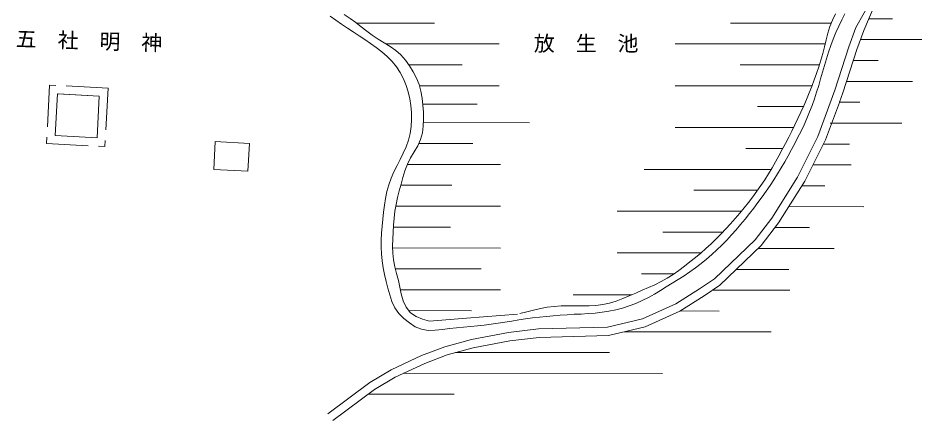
# Model space of a CAD drawing. Units: millimetres, scale not verified. Extents: x 11507 to 407039, y 22504 to 286236.
# Drawn here: x 197377 to 262213, y 148647 to 177066 of the extents above; entities that cross this region are included whole.
import ezdxf
from ezdxf.enums import TextEntityAlignment as Align

# ---------------------------------------------------------------- set-up
doc = ezdxf.new("R2010")
doc.units = ezdxf.units.MM
doc.header["$LTSCALE"] = 500
doc.linetypes.add('DASHED', pattern=[7.5, 6, -1.5])
doc.layers.add('1-0', color=3, linetype='Continuous', lineweight=13)
doc.layers.add('1-1', color=3, linetype='Continuous', lineweight=13)
doc.styles.add('ＭＳ ゴシック', font='')
doc.styles.get('ＭＳ ゴシック').set_extended_font_data('MS Gothic')

msp = doc.modelspace()

# ---------------------------------------------------------------- linework, layer by layer
at = {"layer": '1-0'}
for p, q in [((257471.7, 176381.7), (259653.6, 180284.1)), ((258035.6, 176176.7), (258782.3, 177919.2)), ((256973.8, 175012.6), (257471.7, 176381.7)), ((257537.7, 174807.5), (258035.6, 176176.7)), ((255974.7, 171891.7), (256966.2, 174990.4)), ((256542, 171695.9), (257537.7, 174807.5)), ((254746, 168574.3), (255974.7, 171891.7)), ((200043.2, 168627.2), (200202.6, 171622.9)), ((203198.3, 171463.6), (200202.6, 171622.9)), ((203198.3, 171463.6), (200264.2, 171619.6)), ((203198.3, 171463.6), (203039, 168467.8)), ((256293.3, 171024.5), (256542, 171695.9)), ((255297.3, 168335.3), (256288.9, 171012.7)), ((256288.9, 171012.7), (256293, 171023.8)), ((256293, 171023.8), (256293.3, 171024.5)), ((203039, 168467.8), (200043.2, 168627.2)), ((211418.3, 166196.5), (211524.5, 168193.7)), ((213967.3, 168063.8), (211524.5, 168193.7)), ((213861.1, 166066.6), (213967.3, 168063.8)), ((253279.9, 165642.1), (254746, 168574.3)), ((253803.7, 165348.2), (255297.3, 168335.3)), ((213861.1, 166066.6), (211418.3, 166196.5)), ((251443.3, 162703.6), (253279.9, 165642.1)), ((251936.7, 162361), (253803.7, 165348.2)), ((250244.2, 161144.8), (251443.3, 162703.6)), ((250692.1, 160742.9), (251936.7, 162361)), ((247328, 158350.1), (250244.2, 161144.8)), ((247704.9, 157880.2), (250692.1, 160742.9)), ((246256.4, 157635.7), (247328, 158350.1)), ((244555.2, 156542), (246256.4, 157635.7)), ((246584.7, 157133.4), (247704.9, 157880.2)), ((244842.2, 156013.2), (246584.7, 157133.4)), ((242158.5, 155463.5), (244555.2, 156542)), ((233191.5, 155805.6), (229532.9, 155515.3)), ((242352.8, 154893), (244842.2, 156013.2)), ((226886.1, 155297.8), (229532.9, 155515.3)), ((239661.2, 154868.9), (242158.5, 155463.5)), ((229897.1, 153984.8), (232553.2, 154490.7)), ((232553.2, 154490.7), (234717.8, 154745.3)), ((234717.8, 154745.3), (239661.2, 154868.9)), ((239739.1, 154270.7), (242352.8, 154893)), ((227978.2, 153473.1), (229897.1, 153984.8)), ((230030.7, 153399.4), (232644.5, 153897.3)), ((232644.5, 153897.3), (234760.4, 154146.2)), ((234760.4, 154146.2), (239739.1, 154270.7)), ((226310, 152831.5), (227978.2, 153473.1)), ((228163.7, 152901.6), (230030.7, 153399.4)), ((224150.3, 151815.1), (226310, 152831.5)), ((226545.7, 152279.3), (228163.7, 152901.6)), ((222603.9, 150913.1), (224150.3, 151815.1)), ((224429.8, 151283.5), (226545.7, 152279.3)), ((222936.2, 150412.3), (224429.8, 151283.5)), ((222603.9, 150913.1), (219589, 148651.9)), ((219949, 148171.9), (222936.2, 150412.3))]:
    msp.add_line(p, q, dxfattribs=at)
at = {"layer": '1-0', "linetype": 'DASHED'}
for p, q in [((199635.3, 172254), (199412.2, 168059.8)), ((203829.4, 172030.9), (199635.3, 172254)), ((203829.4, 172030.9), (203606.3, 167836.7)), ((199412.2, 168059.8), (203606.3, 167836.7))]:
    msp.add_line(p, q, dxfattribs=at)
at = {"layer": '1-0'}
for points in [[(219769.7, 177202.6), (220178.1, 176914.1), (220586.2, 176626.1), (220998.8, 176344.2), (221415.6, 176068.1), (221833.9, 175793.8), (222250.8, 175517.6), (222663.5, 175235.4), (223069.1, 174943.3), (223464.1, 174636.3), (223844.6, 174309.6), (224200.3, 173956.8), (224517.6, 173571), (224789.1, 173150.4), (225017.5, 172702.8), (225206.6, 172236.8), (225359.1, 171759.2), (225475.5, 171272.4), (225556, 170778.1), (225600.2, 170278.7), (225606.8, 169777.2), (225573.9, 169276.9), (225499.7, 168781.4), (225378.9, 168297.3), (225211.8, 167828.4), (225010.8, 167370.7), (224789.5, 166919.7), (224561.4, 166471), (224339.9, 166020), (224138.5, 165562.2), (223970.2, 165093.3), (223837.8, 164612.7), (223734.7, 164123), (223654.1, 163627), (223589.2, 163127.5), (223533.4, 162627.3), (223485.2, 162127.7), (223448.8, 161628.6), (223428.8, 161129.6), (223429.6, 160630.5), (223455.2, 160131.1), (223505.2, 159633.1), (223576.2, 159138.5), (223665.8, 158648.5), (223773.2, 158161.9), (223897.5, 157677.2), (224038.1, 157192.8), (224198, 156710.8), (224403, 156253.3), (224686, 155849.2), (225046.1, 155500.3), (225444, 155180.4), (225866.8, 154906.1), (226319.4, 154722.9), (226801.8, 154648.3), (227304.7, 154653.9), (227818.1, 154706.7), (228331.8, 154774.1), (228838.3, 154831.4), (229338.2, 154879.3), (229833.3, 154923.4), (230325.9, 154969.2), (230817.9, 155022.2), (231310.8, 155086.3), (231804.8, 155159), (232299.5, 155236.8), (232794.9, 155316.5), (233290.4, 155394.5), (233786.1, 155467.9), (234282, 155535.8), (234778.2, 155597.5), (235274.9, 155652.6), (235772.3, 155700.5), (236270.6, 155740.7), (236769.8, 155772.5), (237270, 155797.6), (237770.3, 155821.3), (238270.1, 155849.4), (238768.8, 155887.6), (239265.5, 155941.5), (239759.7, 156016.9), (240250.3, 156118.3), (240735.8, 156246.1), (241214.1, 156399.6), (241683.6, 156578.1), (242142.2, 156781.1), (242588.4, 157007.8), (243023.5, 157254), (243451.8, 157512.2), (243877.7, 157775), (244304.1, 158037.1), (244729.6, 158300.7), (245151.6, 158569.1), (245567.8, 158845.9), (245975.6, 159134.5), (246373.1, 159437.7), (246760.2, 159754.6), (247137.2, 160084), (247504.4, 160424.5), (247862.1, 160774.6), (248210.8, 161133.2), (248551.1, 161499.7), (248883.7, 161873.3), (249209.3, 162253.3), (249528.4, 162638.8), (249841.8, 163029.2), (250150, 163423.8), (250453.6, 163821.9), (250751.8, 164223.9), (251043.2, 164630.5), (251326.7, 165042.3), (251601, 165460.1), (251864.9, 165884.4), (252119.7, 166314.5), (252367.8, 166748.7), (252611.8, 167185.7), (252853, 167624.5), (253089.9, 168065.6), (253321.1, 168509.5), (253544.7, 168957), (253759.1, 169408.6), (253962.7, 169865), (254153.7, 170326.9), (254332.3, 170793.9), (254499.7, 171265.4), (254657.4, 171740.2), (254806.7, 172217.7), (254949.5, 172696.8), (255089.1, 173176.7), (255228.8, 173656.6), (255372.3, 174135.6), (255523.1, 174612.7), (255684.4, 175087.2), (255857.7, 175558), (256043.7, 176024), (256243, 176484), (256456.5, 176937), (256684.8, 177381.9)], [(220779.3, 177319.5), (221191.3, 177036), (221597.4, 176744.8), (221994.4, 176441), (222387.4, 176131.7), (222785.6, 175829.1), (223198.2, 175546), (223628.9, 175287.3), (224060.4, 175031.2), (224470.9, 174749.6), (224841.2, 174417.9), (225170, 174039.1), (225464.8, 173629), (225729.4, 173199.7), (225957.6, 172752.9), (226141.4, 172288.9), (226274.7, 171808.3), (226364.1, 171315.6), (226422, 170816.5), (226457.4, 170316.2), (226467.1, 169815.9), (226444.6, 169316.1), (226382.7, 168818), (226254.4, 168337.1), (226043.2, 167887.5), (225785.8, 167455.5), (225524.6, 167024), (225300.2, 166576.9), (225122.4, 166110.4), (224976.5, 165630.9), (224847.2, 165144.9), (224720.5, 164658.5), (224597.3, 164172.8), (224488.7, 163685.6), (224406, 163194.3), (224351.1, 162698.2), (224311.6, 162198.4), (224275.8, 161696.5), (224247.6, 161193.9), (224237.5, 160692.4), (224255.8, 160193.6), (224312.9, 159699), (224411.6, 159209.4), (224533.1, 158723.1), (224654.1, 158237.6), (224756.4, 157750.9), (224860.3, 157262.5), (225004.2, 156773.9), (225217.7, 156309.1), (225520.8, 155916), (225924.6, 155632.5), (226395, 155438.5), (226886.1, 155297.8)], [(233376.5, 155852.8), (233867, 155979.2), (234355.5, 156100.7), (234843.7, 156210.6), (235333.4, 156302.5), (235826.2, 156369.7), (236323.9, 156406.4), (236825.6, 156417.3), (237329.5, 156414.2), (237833.4, 156409.3), (238335.1, 156414.5), (238832.5, 156442), (239323.6, 156503.7), (239806.7, 156609.1), (240282.5, 156753.1), (240752.6, 156926.1), (241218.5, 157118.7), (241681.7, 157321.2), (242143.8, 157524.1), (242604.9, 157722.5), (243061.1, 157926.2), (243507.6, 158147.4), (243941, 158394.8), (244362.5, 158664.8), (244774.1, 158951.3), (245177.8, 159248.7), (245574, 159555.3), (245962.9, 159870.7), (246344.6, 160194.6), (246719.2, 160526.6), (247086.7, 160866.4), (247447.3, 161213.6), (247801, 161568), (248147.9, 161929.2), (248488.1, 162296.9), (248821.4, 162671), (249147.4, 163051.3), (249465.9, 163437.9), (249776.5, 163830.7), (250078.9, 164229.6), (250373, 164634.6), (250658.2, 165045.6), (250934.5, 165462.5), (251201.5, 165885.2), (251460.1, 166313.1), (251711.3, 166745.6), (251955.9, 167181.9), (252194.9, 167621.5), (252429.3, 168063.6), (252659.4, 168507.9), (252884.8, 168954.6), (253105.3, 169403.6), (253320.6, 169855.2), (253530.4, 170309.2), (253734.3, 170765.9), (253932.1, 171225.2), (254123.5, 171687.3), (254308, 172152.3), (254485.1, 172620.1), (254653.7, 173091.1), (254813.1, 173565.3), (254962.3, 174042.9), (255100.5, 174524), (255226.7, 175008.8), (255340.5, 175497.2), (255454.9, 175984.7), (255601.3, 176460.6), (255794.2, 176919.7), (256020.8, 177366.4)]]:
    msp.add_lwpolyline(points, dxfattribs=at)
at = {"layer": '1-1', "color": 4}
for p, q in [((258630.6, 177020.7), (258397.2, 177021)), ((260106.9, 177018.7), (258630.6, 177020.7)), ((221649.3, 176706.6), (227258.8, 176706.6)), ((248481, 176706.6), (255697.7, 176706.6)), ((223804.4, 175206.6), (231897.7, 175206.6)), ((244504.3, 175206.6), (255274, 175206.6)), ((257797.4, 175521.8), (262213.2, 175516)), ((259070.9, 174020.1), (257288.9, 174022.4)), ((225409.5, 173706.6), (229225.1, 173706.6)), ((249174.6, 173706.6), (254855.3, 173706.6)), ((256806.6, 172523.1), (261541.7, 172516.8)), ((226171.8, 172206.6), (231897.7, 172206.6)), ((244504.3, 172206.6), (254324.6, 172206.6)), ((226419.6, 170884.8), (230312.1, 170882.2)), ((250423.1, 170706.6), (253708.1, 170706.6)), ((257766.8, 171021.8), (256293, 171023.7)), ((234054.9, 169552.9), (226455.2, 169562.9)), ((260761.7, 169517.9), (255642.9, 169524.6)), ((255737.7, 169524.5), (259829.1, 169519.1)), ((244504.3, 169206.6), (253001.5, 169206.6)), ((226116.7, 168063.4), (229994.1, 168058.3)), ((257018.2, 168022.8), (255135.7, 168025.3)), ((249590.8, 167706.6), (252238.6, 167706.6)), ((231989.7, 166555.7), (225289.3, 166564.5)), ((242284.8, 166206.6), (251395.3, 166206.6)), ((254392.7, 166526.2), (257142.7, 166522.6)), ((254392.7, 166526.2), (257142.7, 166522.6)), ((224820, 165065.1), (228486.8, 165060.3)), ((245845.3, 164706.6), (250420.7, 164706.6)), ((255250, 165025.1), (253611.8, 165027.3)), ((231985.7, 163555.7), (224460.8, 163565.6)), ((252666.4, 163528.5), (258049.8, 163521.4)), ((240342.7, 163206.6), (249285.4, 163206.6)), ((224331.2, 162065.7), (228405.3, 162060.4)), ((243625.7, 161706.6), (247937.4, 161706.6)), ((254142.5, 162026.6), (251680.6, 162029.8)), ((231981.8, 160555.7), (224245.8, 160565.8)), ((240342.7, 160206.6), (246356.2, 160206.6)), ((255906.7, 160524.2), (250471.3, 160531.4)), ((224462.1, 159065.5), (230604.7, 159057.5)), ((248882.2, 159013.7), (252666.7, 159011.2)), ((242099.8, 158706.6), (244418.2, 158706.6)), ((231977.9, 157555.7), (224790, 157565.1)), ((237198.3, 157206.6), (241408.9, 157206.6)), ((247188.1, 157535.7), (252738.4, 157528.4)), ((225407, 156064.3), (229912.3, 156058.4)), ((247660.2, 156035.1), (244874.3, 156038.8)), ((251389.8, 154530.2), (240887.1, 154544)), ((239798.9, 153045.5), (228758.9, 153060)), ((243614.8, 151540.4), (225028, 151565)), ((228670.5, 150060.2), (222477.1, 150068.3))]:
    msp.add_line(p, q, dxfattribs=at)

# ---------------------------------------------------------------- texts
at = {"layer": '1-0', "style": 'ＭＳ ゴシック'}
msp.add_text('五\u3000社\u3000明\u3000神', height=1100, rotation=358.301, dxfattribs=at).set_placement((197193.3, 174705.6), align=Align.BOTTOM_LEFT)
msp.add_text('放\u3000生\u3000池', height=1100, dxfattribs=at).set_placement((234375.5, 174367.4), align=Align.BOTTOM_LEFT)

doc.saveas('drawing.dxf')
